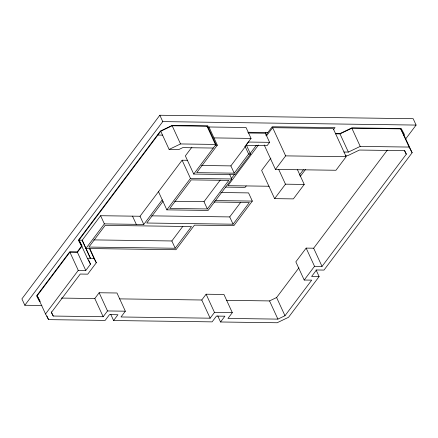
<?xml version="1.0" encoding="UTF-8"?>
<svg xmlns="http://www.w3.org/2000/svg" width="438" height="438" viewBox="0 0 438 438"><rect width="100%" height="100%" fill="white"/><g stroke="black" fill="none" stroke-linecap="round" stroke-linejoin="round"><path stroke-width="0.66" d="M405.429 139.279L416.1 125.071L413.171 118.703L159.832 115.243L21.9 298.88L24.829 305.248L41.9 305.483M24.829 305.248L162.761 121.611L416.1 125.071M110.803 314.462L113.59 320.523L117.937 314.741L109.495 314.626L105.147 320.408L48.574 319.636L45.53 313.964L37.159 295.77L69.905 252.179L77.411 252.283L82.136 245.986M39.743 301.804L36.578 295.913L69.708 251.812L77.214 251.916L81.556 246.129L78.391 240.243L160.39 131.071L172.244 125.388L207.897 125.876L207.628 126.237L172.167 125.755L160.751 131.23L78.977 240.101L87.343 258.294L90.507 264.18L85.777 270.476L78.271 270.372L45.53 313.964M187.519 160.292L182.104 160.22L140.018 216.252L100.609 215.715L82.147 240.298L90.513 258.486L94.061 258.535L96.322 262.745L87.753 274.155L80.247 274.051L51.345 312.529L53.233 316.044L103.171 316.729L107.518 310.947L125.345 311.188L116.973 292.995L99.147 292.754L94.805 298.535L61.282 298.081M162.246 199.859L143.784 224.437L104.375 223.9L85.914 248.483L175.988 249.715L194.45 225.132L233.859 225.669L252.321 201.086L248.56 192.901L220.774 192.523M90.513 258.486L82.207 240.216L78.977 240.101L81.818 245.4M191.877 147.206L185.362 155.884L193.727 174.072L235.014 174.642L250.492 154.034L246.309 144.94M163.04 201.327L146.746 223.019L233.071 224.196L249.359 202.509L214.018 202.028M158.479 191.669L166.851 209.862L190.47 178.414L231.757 178.978L229.802 174.735M193.727 174.072L215.994 144.43L207.628 126.237M208.959 126.987L217.33 145.181L196.695 172.654L234.226 173.169L248.614 154.006L250.492 154.034M93.683 239.898L171.849 240.966L182.849 226.326M207.711 126.971L246.025 127.496L251.045 138.408L244.798 146.725L245.269 146.73L248.614 154.006M174.653 201.277L203.999 201.677L220.188 180.127M201.535 165.487L230.875 165.892L245.269 146.73M125.345 311.188L120.998 316.975L210.136 318.191L214.483 312.409L232.31 312.65L223.944 294.456L206.112 294.216L201.77 299.997L119.437 298.875M175.2 248.242L191.488 226.55L105.164 225.373L88.876 247.059L175.2 248.242L171.849 240.966M207.344 208.953L228.795 180.396L191.264 179.887L169.813 208.444L207.344 208.953L203.999 201.677M231.488 178.392L234.352 174.587M249.884 153.902L256.422 145.197M248.384 133.004L265.406 133.24L265.948 132.517M231.757 178.978L208.132 210.426L166.851 209.862M258.458 145.011L227.913 185.679L269.113 186.243M265.789 135.249L272.173 126.757L335.037 127.617L333.455 129.719M266.556 135.807L272.666 127.677L333.187 128.504L346.157 156.7L335.973 170.256L275.453 169.429L264.174 144.912M269.589 142.334L267.147 145.586L246.036 145.301L248.477 142.043L269.589 142.334L265.406 133.24M246.211 185.931L245.127 187.376L225.625 187.108M270.892 158.118L261.639 170.437L274.61 198.638L293.372 198.89L304.235 184.431L297.468 169.72M151.553 215.852L229.72 216.919L240.719 202.279M275.453 169.429L285.636 155.873L346.157 156.7M274.61 198.638L285.472 184.174L304.235 184.431M299.335 175.151L303.403 169.73M300.156 176.585L305.467 169.506M217.768 315.924L220.56 321.985L224.902 316.203L216.46 316.088L212.112 321.87L113.59 320.523M232.31 312.65L227.963 318.437L277.9 319.116L284.979 315.721L311.708 280.139L304.202 280.035L295.836 261.842L306.151 248.105L313.657 248.209L387.312 150.146M226.441 300.337L269.534 300.922L276.613 297.533L298.886 267.875M403.529 135.495L404.351 134.406L401.186 128.52L351.928 127.847L340.074 133.53L335.3 133.464M304.202 280.035L314.522 266.299L322.029 266.403L406.322 154.176L404.646 150.535M316.05 269.918L319.116 276.586L288.549 317.287L277.128 322.757L220.56 321.985M335.508 133.831L339.998 133.891L351.851 128.208L400.721 128.876L403.765 134.548L412.136 152.742L324.005 270.076L316.499 269.978L311.61 276.482L319.116 276.586M160.751 131.23L169.117 149.418L180.533 143.949L215.994 144.43M343.874 152.024L348.369 152.085L360.217 146.401L409.087 147.069L412.136 152.742M247.853 132.265L267.826 132.539M157.877 135.052L162.564 135.118M213.979 137.904L251.045 138.408M215.452 145.153L217.33 145.181M213.279 148.049L182.783 147.628L178.775 149.555L169.117 149.418M345.664 155.698L347.597 155.725L359.445 150.042L404.433 150.661L406.322 154.176M215.053 200.577L252.321 201.086M87.343 258.294L90.573 258.409M37.159 295.77L40.208 301.443M400.721 128.876L409.087 147.069M351.851 128.208L360.217 146.401M339.998 133.891L348.369 152.085M272.666 127.677L285.636 155.873M278.705 169.462L285.472 184.174M313.657 248.209L322.029 266.403M306.151 248.105L314.522 266.299M230.875 165.892L234.226 173.169M207.01 126.232L215.376 144.425M276.613 297.533L284.979 315.721M269.534 300.922L277.9 319.116M229.72 216.919L233.071 224.196M172.167 125.755L180.533 143.949M182.104 160.22L190.47 178.414M159.832 115.243L162.761 121.611M206.112 294.216L214.483 312.409M201.77 299.997L210.136 318.191M140.018 216.252L143.784 224.437M132.511 216.148L136.278 224.338M100.609 215.715L104.375 223.9M89.626 248.193L96.322 262.745M89.456 248.532L94.061 258.535M88.553 259.937L90.507 264.18M99.147 292.754L107.518 310.947M77.411 252.283L85.777 270.476M94.805 298.535L103.171 316.729M69.905 252.179L78.271 270.372M51.279 311.801L53.233 316.044M46.904 315.995L48.574 319.636"/></g></svg>
